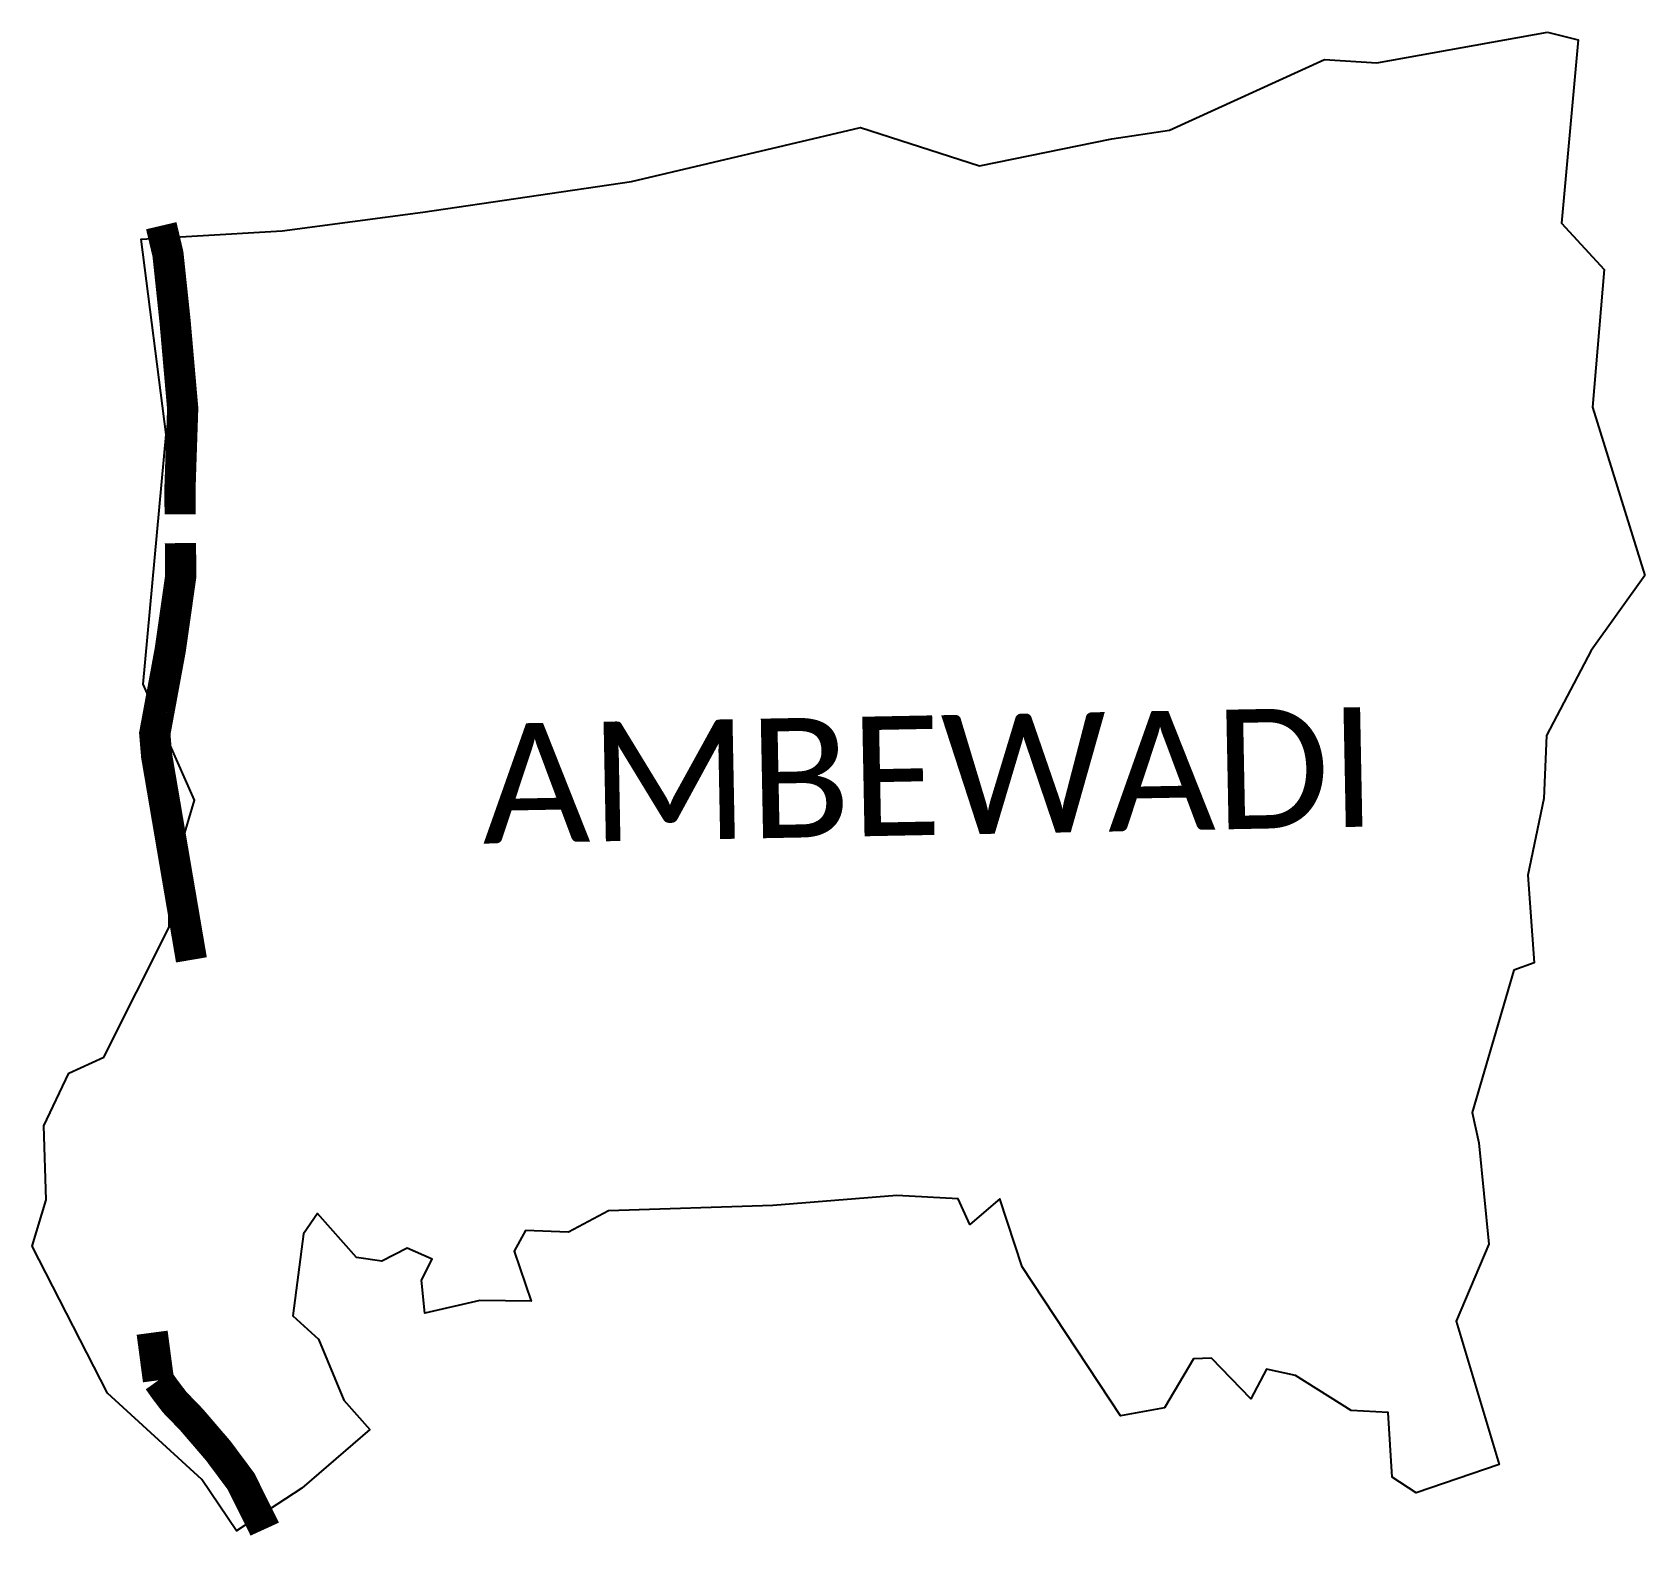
# Model space of a CAD drawing. Header units: metres. Extents: x 260774 to 263356, y 2215186 to 2217608.
import ezdxf

# ---------------------------------------------------------------- set-up
doc = ezdxf.new("R2010")
doc.units = ezdxf.units.M
doc.header["$MEASUREMENT"] = 0
for name, color, linetype in [('UNPROTECTED', 130, 'Continuous'), ('UNPROTECTED DUE TO CREEK', 150, 'Continuous'), ('village', 3, 'Continuous'), ('VILLAGE NAME', 250, 'Continuous')]:
    doc.layers.add(name, color=color, linetype=linetype)
doc.styles.get("Standard").update_dxf_attribs({"font": 'arial.ttf'})

msp = doc.modelspace()

# ---------------------------------------------------------------- linework, layer by layer
at = {"layer": 'UNPROTECTED', "const_width": 50, "flags": 128}
for points in [[(260980.7, 2217298.4), (260991.4, 2217253), (261002.8, 2217145.1), (261015, 2217006), (261010.6, 2216875.3), (261011, 2216836.2)], [(261011.4, 2216790.1), (261011.9, 2216737), (260995.1, 2216619.2), (260977.1, 2216521.7)], [(260976.2, 2215449.5), (260987.5, 2215433.6), (261002.2, 2215414.3), (261028.9, 2215386.7), (261072, 2215336.5), (261108.3, 2215287.7), (261144.2, 2215215.7), (261146.3, 2215211.1)]]:
    msp.add_lwpolyline(points, dxfattribs=at)
at = {"layer": 'UNPROTECTED DUE TO CREEK', "const_width": 50, "flags": 128}
for points in [[(260977.1, 2216521.7), (260970.3, 2216485), (260973.3, 2216449.5), (261029, 2216122.7)], [(260967, 2215518.9), (260966.1, 2215525.7), (260976.2, 2215449.5)]]:
    msp.add_lwpolyline(points, dxfattribs=at)
at = {"layer": 'village'}
msp.add_lwpolyline([(262927, 2217559.4), (263200.2, 2217608.2)], dxfattribs=at)
for points in [[(263200.2, 2217608.2, 0), (263249.2, 2217596.2, 0), (263222.4, 2217302.5, 0), (263291, 2217228, 0), (263272.3, 2217008, 0), (263355.8, 2216738.4, 0)], [(263355.8, 2216738.4, 0), (263270, 2216618.3, 0), (263198.4, 2216482.1, 0), (263194.4, 2216381.4, 0), (263168.5, 2216258.3, 0), (263178.5, 2216118, 0), (263146, 2216106.1, 0), (263079.4, 2215878.5, 0), (263090, 2215829.7, 0), (263106.1, 2215667.7, 0), (263053.7, 2215544, 0), (263122.7, 2215314.7, 0), (262989.7, 2215269, 0), (262951.3, 2215294.2, 0), (262945.1, 2215397.7, 0), (262885.8, 2215401.1, 0), (262796.7, 2215457.3, 0), (262750, 2215467.1, 0), (262725.2, 2215419.8, 0), (262662.2, 2215485.1, 0), (262633.6, 2215483.9, 0), (262586.9, 2215405.3, 0), (262516.7, 2215392.4, 0), (262359.1, 2215631.1, 0), (262323.4, 2215739.8, 0), (262275.3, 2215698.8, 0), (262256.6, 2215739.8, 0), (262158.6, 2215745.4, 0), (261959.6, 2215729.5, 0), (261696.6, 2215721, 0), (261632.6, 2215686.9, 0), (261563.6, 2215689.4, 0), (261545.6, 2215656.4, 0), (261572.7, 2215576.3, 0), (261490.5, 2215577, 0), (261402.5, 2215557, 0), (261397.1, 2215609.6, 0), (261414.5, 2215643.3, 0), (261374.2, 2215661.3, 0), (261334.1, 2215640, 0), (261293.4, 2215646.3, 0), (261230.7, 2215716.4, 0), (261208.5, 2215684, 0), (261191.1, 2215552.9, 0), (261232.3, 2215515.5, 0), (261272.8, 2215417.7, 0), (261314.5, 2215370.8, 0), (261205.5, 2215276.5, 0), (261101, 2215208.4, 0), (261045.5, 2215290.6, 0), (260894.4, 2215428.7, 0), (260774.1, 2215664, 0), (260796.5, 2215738.4, 0), (260792.6, 2215857, 0), (260832.8, 2215941.4, 0), (260888.8, 2215966.8, 0), (260993.6, 2216175.2, 0), (260994.2, 2216245.2, 0), (261034.1, 2216378.7, 0), (260951.6, 2216564.1, 0), (260988.4, 2216963.9, 0), (260948.3, 2217276.7, 0), (261029.4, 2217281.8, 0), (261174.2, 2217290.4, 0), (261399.7, 2217320.3, 0), (261733.6, 2217369.1, 0), (262100.1, 2217455.5, 0), (262290.7, 2217394.5, 0), (262502.8, 2217437.6, 0), (262595, 2217451.5, 0), (262843.1, 2217564.3, 0), (262927, 2217559.4, 0)]]:
    msp.add_polyline3d(points, dxfattribs=at)

# ---------------------------------------------------------------- texts
at = {"layer": 'VILLAGE NAME', "insert": (261491.9, 2216500.3), "char_height": 191.456, "attachment_point": 1, "rotation": 1.1028}
msp.add_mtext_dynamic_manual_height_columns('{\\fCalibri|b0|i0|c0|p34;AMBEWADI}', width=161.46, gutter_width=957.3, heights=[0], dxfattribs=at)

doc.saveas('drawing.dxf')
